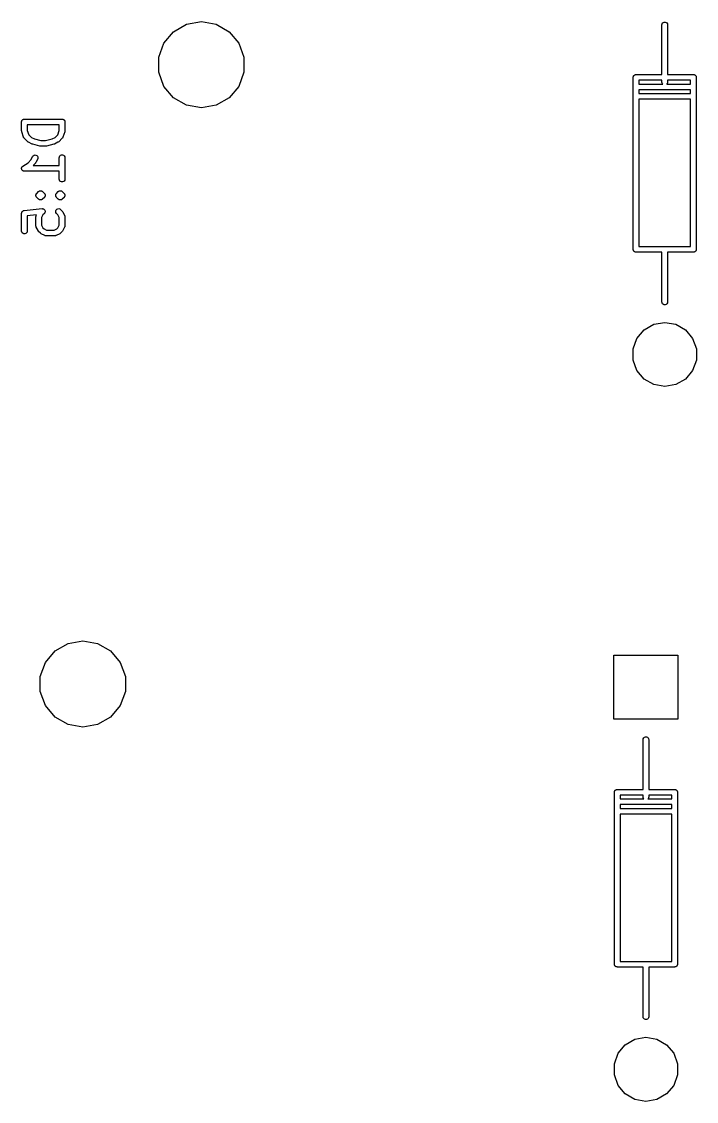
# Model space of a CAD drawing. Extents: x 17 to 274, y -105 to -6.
# Drawn here: x 127.42 to 145.34, y -104.01 to -75.31 of the extents above; entities that cross this region are included whole.
import ezdxf

# ---------------------------------------------------------------- set-up
doc = ezdxf.new("R2010")
doc.units = 0
doc.header["$MEASUREMENT"] = 0
doc.layers.add('BLACK', color=7, linetype='CONTINUOUS')

msp = doc.modelspace()

# ---------------------------------------------------------------- linework, layer by layer
at = {"layer": 'Black'}
for p, q in [((131.452, -75.5811), (131.798, -75.3818)), ((131.798, -75.3818), (132.19, -75.3126)), ((132.19, -75.3126), (132.582, -75.3818)), ((132.582, -75.3818), (132.928, -75.5811)), ((144.422, -75.3975), (144.427, -75.3719)), ((144.422, -76.7195), (144.422, -75.3975)), ((144.427, -75.3719), (144.44, -75.3493)), ((144.44, -75.3493), (144.46, -75.3326)), ((144.46, -75.3326), (144.484, -75.3237)), ((144.484, -75.3237), (144.51, -75.3237)), ((144.51, -75.3237), (144.535, -75.3326)), ((144.535, -75.3326), (144.555, -75.3493)), ((144.555, -75.3493), (144.568, -75.3719)), ((144.568, -75.3719), (144.572, -75.3975)), ((144.572, -75.3975), (144.572, -76.7195)), ((131.196, -75.8863), (131.452, -75.5811)), ((132.928, -75.5811), (133.184, -75.8863)), ((131.06, -76.2608), (131.196, -75.8863)), ((133.184, -75.8863), (133.32, -76.2608)), ((131.06, -76.6592), (131.06, -76.2608)), ((133.32, -76.2608), (133.32, -76.6592)), ((131.196, -77.0337), (131.06, -76.6592)), ((133.32, -76.6592), (133.184, -77.0337)), ((143.66, -76.7945), (143.662, -76.7881)), ((143.66, -81.3665), (143.66, -76.7945)), ((143.662, -76.7815), (143.664, -76.7753)), ((143.662, -76.7881), (143.662, -76.7815)), ((143.664, -76.7753), (143.665, -76.7689)), ((143.665, -76.7689), (143.668, -76.7632)), ((143.668, -76.7632), (143.671, -76.757)), ((143.671, -76.757), (143.675, -76.752)), ((143.675, -76.752), (143.678, -76.7463)), ((143.678, -76.7463), (143.683, -76.7421)), ((143.683, -76.7421), (143.687, -76.7371)), ((143.687, -76.7371), (143.693, -76.7338)), ((143.693, -76.7338), (143.698, -76.7296)), ((143.698, -76.7296), (143.704, -76.7273)), ((143.704, -76.7273), (143.71, -76.724)), ((143.71, -76.724), (143.716, -76.7229)), ((143.716, -76.7229), (143.722, -76.7207)), ((143.722, -76.7207), (143.729, -76.7207)), ((143.729, -76.7207), (143.735, -76.7195)), ((143.735, -76.7195), (144.422, -76.7195)), ((143.81, -76.8695), (143.81, -76.9735)), ((144.422, -76.8695), (143.81, -76.8695)), ((144.422, -76.9215), (144.422, -76.8695)), ((144.572, -76.7195), (145.259, -76.7195)), ((144.572, -76.8695), (144.572, -76.9215)), ((145.184, -76.8695), (144.572, -76.8695)), ((145.184, -76.9735), (145.184, -76.8695)), ((145.259, -76.7195), (145.266, -76.7207)), ((145.266, -76.7207), (145.272, -76.7207)), ((145.272, -76.7207), (145.279, -76.7229)), ((145.279, -76.7229), (145.285, -76.724)), ((145.285, -76.724), (145.291, -76.7273)), ((145.291, -76.7273), (145.297, -76.7296)), ((145.297, -76.7296), (145.302, -76.7338)), ((145.302, -76.7338), (145.308, -76.7371)), ((145.308, -76.7371), (145.312, -76.7421)), ((145.312, -76.7421), (145.317, -76.7463)), ((145.317, -76.7463), (145.32, -76.752)), ((145.32, -76.752), (145.324, -76.757)), ((145.324, -76.757), (145.327, -76.7632)), ((145.327, -76.7632), (145.33, -76.7689)), ((145.33, -76.7689), (145.331, -76.7753)), ((145.331, -76.7753), (145.333, -76.7815)), ((145.333, -76.7815), (145.333, -76.7881)), ((145.333, -76.7881), (145.334, -76.7945)), ((145.334, -76.7945), (145.334, -81.3665)), ((131.452, -77.3389), (131.196, -77.0337)), ((133.184, -77.0337), (132.928, -77.3389)), ((143.81, -76.9735), (144.445, -76.9735)), ((143.81, -77.1235), (143.81, -77.2275)), ((145.184, -77.1235), (143.81, -77.1235)), ((144.427, -76.9472), (144.422, -76.9215)), ((144.44, -76.9697), (144.427, -76.9472)), ((144.445, -76.9735), (144.44, -76.9697)), ((144.555, -76.9697), (144.55, -76.9735)), ((144.55, -76.9735), (145.184, -76.9735)), ((144.568, -76.9472), (144.555, -76.9697)), ((144.572, -76.9215), (144.568, -76.9472)), ((145.184, -77.2275), (145.184, -77.1235)), ((131.798, -77.5382), (131.452, -77.3389)), ((132.928, -77.3389), (132.582, -77.5382)), ((143.81, -77.2275), (145.184, -77.2275)), ((143.81, -77.3775), (143.81, -81.2915)), ((145.184, -77.3775), (143.81, -77.3775)), ((145.184, -81.2915), (145.184, -77.3775)), ((132.19, -77.6074), (131.798, -77.5382)), ((132.582, -77.5382), (132.19, -77.6074)), ((127.415, -77.9781), (127.416, -77.9717)), ((127.415, -78.2162), (127.415, -77.9781)), ((127.416, -77.9651), (127.418, -77.9589)), ((127.416, -77.9717), (127.416, -77.9651)), ((127.418, -77.9589), (127.419, -77.9525)), ((127.419, -77.9525), (127.423, -77.9468)), ((127.423, -77.9468), (127.425, -77.9406)), ((127.425, -77.9406), (127.429, -77.9356)), ((127.429, -77.9356), (127.432, -77.9299)), ((127.432, -77.9299), (127.437, -77.9257)), ((127.437, -77.9257), (127.442, -77.9207)), ((127.442, -77.9207), (127.447, -77.9174)), ((127.447, -77.9174), (127.452, -77.9132)), ((127.452, -77.9132), (127.459, -77.9109)), ((127.459, -77.9109), (127.464, -77.9077)), ((127.464, -77.9077), (127.471, -77.9065)), ((127.471, -77.9065), (127.477, -77.9043)), ((127.477, -77.9043), (127.483, -77.9043)), ((127.483, -77.9043), (127.49, -77.9031)), ((127.49, -77.9031), (128.49, -77.9031)), ((127.565, -78.0531), (127.565, -78.2041)), ((128.415, -78.0531), (127.565, -78.0531)), ((128.415, -78.2041), (128.415, -78.0531)), ((128.49, -77.9031), (128.496, -77.9043)), ((128.496, -77.9043), (128.503, -77.9043)), ((128.503, -77.9043), (128.509, -77.9065)), ((128.509, -77.9065), (128.515, -77.9077)), ((128.515, -77.9077), (128.521, -77.9109)), ((128.521, -77.9109), (128.527, -77.9132)), ((128.527, -77.9132), (128.532, -77.9174)), ((128.532, -77.9174), (128.538, -77.9207)), ((128.538, -77.9207), (128.542, -77.9257)), ((128.542, -77.9257), (128.547, -77.9299)), ((128.547, -77.9299), (128.551, -77.9356)), ((128.551, -77.9356), (128.555, -77.9406)), ((128.555, -77.9406), (128.557, -77.9468)), ((128.557, -77.9468), (128.56, -77.9525)), ((128.56, -77.9525), (128.561, -77.9589)), ((128.561, -77.9589), (128.564, -77.9651)), ((128.564, -77.9651), (128.564, -77.9717)), ((128.564, -77.9717), (128.565, -77.9781)), ((128.565, -77.9781), (128.565, -78.2162)), ((127.417, -78.2281), (127.415, -78.2162)), ((127.419, -78.24), (127.417, -78.2281)), ((127.466, -78.3828), (127.419, -78.24)), ((127.565, -78.2041), (127.603, -78.3186)), ((127.603, -78.3186), (127.677, -78.3927)), ((128.303, -78.3927), (128.377, -78.3186)), ((128.377, -78.3186), (128.415, -78.2041)), ((128.561, -78.24), (128.513, -78.3828)), ((128.563, -78.2281), (128.561, -78.24)), ((128.565, -78.2162), (128.563, -78.2281)), ((127.468, -78.3866), (127.466, -78.3828)), ((127.469, -78.3908), (127.468, -78.3866)), ((127.475, -78.398), (127.469, -78.3908)), ((127.479, -78.4057), (127.475, -78.398)), ((127.482, -78.4086), (127.479, -78.4057)), ((127.484, -78.4121), (127.482, -78.4086)), ((127.58, -78.5074), (127.484, -78.4121)), ((127.59, -78.5143), (127.58, -78.5074)), ((127.599, -78.5214), (127.59, -78.5143)), ((127.694, -78.569), (127.599, -78.5214)), ((127.677, -78.3927), (127.754, -78.4312)), ((127.702, -78.5714), (127.694, -78.569)), ((127.71, -78.5747), (127.702, -78.5714)), ((127.9, -78.6223), (127.71, -78.5747)), ((127.754, -78.4312), (127.928, -78.4746)), ((127.909, -78.623), (127.9, -78.6223)), ((127.918, -78.6246), (127.909, -78.623)), ((128.061, -78.6246), (127.918, -78.6246)), ((127.928, -78.4746), (128.052, -78.4746)), ((128.052, -78.4746), (128.226, -78.4312)), ((128.07, -78.623), (128.061, -78.6246)), ((128.079, -78.6223), (128.07, -78.623)), ((128.27, -78.5747), (128.079, -78.6223)), ((128.226, -78.4312), (128.303, -78.3927)), ((128.277, -78.5714), (128.27, -78.5747)), ((128.285, -78.569), (128.277, -78.5714)), ((128.381, -78.5214), (128.285, -78.569)), ((128.39, -78.5142), (128.381, -78.5214)), ((128.4, -78.5074), (128.39, -78.5142)), ((128.495, -78.4121), (128.4, -78.5074)), ((128.498, -78.4086), (128.495, -78.4121)), ((128.501, -78.4057), (128.498, -78.4086)), ((128.505, -78.398), (128.501, -78.4057)), ((128.51, -78.3908), (128.505, -78.398)), ((128.511, -78.3866), (128.51, -78.3908)), ((128.513, -78.3828), (128.511, -78.3866)), ((127.666, -78.9813), (127.708, -78.897)), ((127.708, -78.897), (127.724, -78.8761)), ((127.724, -78.8761), (127.746, -78.8617)), ((127.746, -78.8617), (127.771, -78.8557)), ((127.771, -78.8557), (127.797, -78.8586)), ((127.797, -78.8586), (127.82, -78.8703)), ((127.82, -78.8703), (127.838, -78.8892)), ((127.838, -78.8892), (127.849, -78.9131)), ((127.849, -78.9131), (127.85, -78.9391)), ((128.415, -78.9305), (128.419, -78.9049)), ((128.419, -78.9049), (128.432, -78.8823)), ((128.432, -78.8823), (128.452, -78.8656)), ((128.452, -78.8656), (128.477, -78.8567)), ((128.477, -78.8567), (128.503, -78.8567)), ((128.503, -78.8567), (128.527, -78.8656)), ((128.527, -78.8656), (128.547, -78.8823)), ((128.547, -78.8823), (128.56, -78.9049)), ((128.56, -78.9049), (128.565, -78.9305)), ((127.415, -79.2211), (127.416, -79.2122)), ((127.416, -79.2032), (127.417, -79.1993)), ((127.416, -79.2122), (127.416, -79.2032)), ((127.417, -79.1993), (127.418, -79.1952)), ((127.418, -79.1952), (127.422, -79.1871)), ((127.422, -79.1871), (127.425, -79.1787)), ((127.425, -79.1787), (127.428, -79.1755)), ((127.428, -79.1755), (127.429, -79.1718)), ((127.429, -79.1718), (127.436, -79.1656)), ((127.436, -79.1656), (127.442, -79.1588)), ((127.442, -79.1588), (127.445, -79.1567)), ((127.445, -79.1567), (127.448, -79.1538)), ((127.448, -79.1538), (127.585, -79.0627)), ((127.585, -79.0627), (127.666, -78.9813)), ((127.781, -79.0788), (127.719, -79.1412)), ((127.719, -79.1412), (128.415, -79.1412)), ((127.788, -79.0689), (127.781, -79.0788)), ((127.795, -79.0593), (127.788, -79.0689)), ((127.843, -78.9641), (127.795, -79.0593)), ((127.85, -78.9391), (127.843, -78.9641)), ((128.415, -79.1412), (128.415, -78.9305)), ((128.565, -78.9305), (128.565, -79.5019)), ((127.416, -79.2251), (127.415, -79.2211)), ((127.416, -79.2293), (127.416, -79.2251)), ((127.419, -79.2377), (127.416, -79.2293)), ((127.421, -79.2464), (127.419, -79.2377)), ((127.423, -79.2498), (127.421, -79.2464)), ((127.425, -79.2537), (127.423, -79.2498)), ((127.431, -79.2606), (127.425, -79.2537)), ((127.436, -79.268), (127.431, -79.2606)), ((127.439, -79.2705), (127.436, -79.268)), ((127.442, -79.2737), (127.439, -79.2705)), ((127.449, -79.2782), (127.442, -79.2737)), ((127.457, -79.2835), (127.449, -79.2782)), ((127.461, -79.2846), (127.457, -79.2835)), ((127.464, -79.2867), (127.461, -79.2846)), ((127.473, -79.2883), (127.464, -79.2867)), ((127.482, -79.2908), (127.473, -79.2883)), ((127.486, -79.2905), (127.482, -79.2908)), ((127.49, -79.2912), (127.486, -79.2905)), ((128.415, -79.2912), (127.49, -79.2912)), ((128.415, -79.5019), (128.415, -79.2912)), ((128.419, -79.5276), (128.415, -79.5019)), ((128.432, -79.5502), (128.419, -79.5276)), ((128.452, -79.5669), (128.432, -79.5502)), ((128.477, -79.5758), (128.452, -79.5669)), ((128.503, -79.5758), (128.477, -79.5758)), ((128.527, -79.5669), (128.503, -79.5758)), ((128.547, -79.5502), (128.527, -79.5669)), ((128.56, -79.5276), (128.547, -79.5502)), ((128.565, -79.5019), (128.56, -79.5276)), ((127.796, -79.924), (127.797, -79.9208)), ((127.797, -79.9305), (127.796, -79.924)), ((127.796, -79.9371), (127.797, -79.9305)), ((127.797, -79.9402), (127.796, -79.9371)), ((127.797, -79.9175), (127.798, -79.9144)), ((127.797, -79.9208), (127.797, -79.9175)), ((127.797, -79.9435), (127.797, -79.9402)), ((127.798, -79.9466), (127.797, -79.9435)), ((127.798, -79.9111), (127.801, -79.9052)), ((127.798, -79.9144), (127.798, -79.9111)), ((127.798, -79.9499), (127.798, -79.9466)), ((127.801, -79.9559), (127.798, -79.9499)), ((127.801, -79.9052), (127.803, -79.8988)), ((127.803, -79.9622), (127.801, -79.9559)), ((127.803, -79.8988), (127.805, -79.8961)), ((127.805, -79.9649), (127.803, -79.9622)), ((127.805, -79.8961), (127.806, -79.893)), ((127.806, -79.968), (127.805, -79.9649)), ((127.806, -79.893), (127.808, -79.8905)), ((127.808, -79.9705), (127.806, -79.968)), ((127.808, -79.8905), (127.809, -79.8875)), ((127.809, -79.9735), (127.808, -79.9705)), ((127.809, -79.8875), (127.814, -79.8829)), ((127.814, -79.9782), (127.809, -79.9735)), ((127.814, -79.8829), (127.818, -79.8775)), ((127.818, -79.9836), (127.814, -79.9782)), ((127.818, -79.8775), (127.865, -79.8299)), ((127.865, -80.0312), (127.818, -79.9836)), ((127.865, -79.8299), (127.871, -79.8261)), ((127.871, -80.0349), (127.865, -80.0312)), ((127.871, -79.8261), (127.875, -79.8215)), ((127.875, -80.0396), (127.871, -80.0349)), ((127.875, -79.8215), (127.881, -79.8187)), ((127.881, -80.0423), (127.875, -80.0396)), ((127.881, -79.8187), (127.887, -79.8149)), ((127.887, -80.0461), (127.881, -80.0423)), ((127.887, -79.8149), (127.893, -79.8132)), ((127.893, -80.0478), (127.887, -80.0461)), ((127.893, -79.8132), (127.899, -79.8105)), ((127.899, -80.0506), (127.893, -80.0478)), ((127.899, -79.8105), (127.906, -79.8099)), ((127.906, -80.0512), (127.899, -80.0506)), ((127.906, -79.8099), (127.912, -79.8082)), ((127.912, -80.0529), (127.906, -80.0512)), ((127.912, -79.8082), (127.918, -79.8088)), ((127.918, -80.0523), (127.912, -80.0529)), ((127.918, -79.8088), (127.925, -79.8082)), ((127.925, -80.0529), (127.918, -80.0523)), ((127.925, -79.8082), (127.931, -79.8099)), ((127.931, -80.0512), (127.925, -80.0529)), ((127.931, -79.8099), (127.938, -79.8105)), ((127.938, -80.0506), (127.931, -80.0512)), ((127.938, -79.8105), (127.944, -79.8132)), ((127.944, -80.0478), (127.938, -80.0506)), ((127.944, -79.8132), (127.95, -79.8149)), ((127.95, -80.0461), (127.944, -80.0478)), ((127.95, -79.8149), (127.955, -79.8187)), ((127.955, -80.0423), (127.95, -80.0461)), ((127.955, -79.8187), (127.961, -79.8215)), ((127.961, -80.0396), (127.955, -80.0423)), ((127.961, -79.8215), (127.966, -79.8261)), ((127.966, -80.0349), (127.961, -80.0396)), ((127.966, -79.8261), (127.971, -79.8299)), ((127.971, -80.0312), (127.966, -80.0349)), ((127.971, -79.8299), (128.019, -79.8775)), ((128.019, -79.9836), (127.971, -80.0312)), ((128.019, -79.8775), (128.023, -79.8829)), ((128.023, -79.9782), (128.019, -79.9836)), ((128.023, -79.8829), (128.027, -79.8875)), ((128.027, -79.9735), (128.023, -79.9782)), ((128.027, -79.8875), (128.029, -79.8905)), ((128.029, -79.9705), (128.027, -79.9735)), ((128.029, -79.8905), (128.031, -79.893)), ((128.031, -79.968), (128.029, -79.9705)), ((128.031, -79.893), (128.032, -79.8961)), ((128.032, -79.9649), (128.031, -79.968)), ((128.032, -79.8961), (128.034, -79.8988)), ((128.034, -79.9622), (128.032, -79.9649)), ((128.034, -79.8988), (128.036, -79.9052)), ((128.036, -79.9559), (128.034, -79.9622)), ((128.036, -79.9052), (128.038, -79.9111)), ((128.038, -79.9499), (128.036, -79.9559)), ((128.038, -79.9111), (128.039, -79.9144)), ((128.039, -79.9466), (128.038, -79.9499)), ((128.039, -79.9144), (128.04, -79.9175)), ((128.04, -79.9435), (128.039, -79.9466)), ((128.04, -79.9175), (128.04, -79.9208)), ((128.04, -79.9208), (128.041, -79.924)), ((128.041, -79.924), (128.04, -79.9305)), ((128.04, -79.9305), (128.041, -79.9371)), ((128.041, -79.9371), (128.04, -79.9402)), ((128.04, -79.9402), (128.04, -79.9435)), ((128.32, -79.924), (128.321, -79.9208)), ((128.32, -79.9305), (128.32, -79.924)), ((128.32, -79.9371), (128.32, -79.9305)), ((128.321, -79.9402), (128.32, -79.9371)), ((128.321, -79.9175), (128.322, -79.9144)), ((128.321, -79.9208), (128.321, -79.9175)), ((128.321, -79.9435), (128.321, -79.9402)), ((128.322, -79.9466), (128.321, -79.9435)), ((128.322, -79.9111), (128.325, -79.9052)), ((128.322, -79.9144), (128.322, -79.9111)), ((128.322, -79.9499), (128.322, -79.9466)), ((128.325, -79.9559), (128.322, -79.9499)), ((128.325, -79.9052), (128.327, -79.8988)), ((128.327, -79.9622), (128.325, -79.9559)), ((128.327, -79.8988), (128.329, -79.8961)), ((128.329, -79.9649), (128.327, -79.9622)), ((128.329, -79.8961), (128.33, -79.893)), ((128.33, -79.968), (128.329, -79.9649)), ((128.33, -79.893), (128.332, -79.8905)), ((128.332, -79.9705), (128.33, -79.968)), ((128.332, -79.8905), (128.333, -79.8875)), ((128.333, -79.9735), (128.332, -79.9705)), ((128.333, -79.8875), (128.338, -79.8829)), ((128.338, -79.9782), (128.333, -79.9735)), ((128.338, -79.8829), (128.342, -79.8775)), ((128.342, -79.9836), (128.338, -79.9782)), ((128.342, -79.8775), (128.389, -79.8299)), ((128.389, -80.0312), (128.342, -79.9836)), ((128.389, -79.8299), (128.395, -79.8261)), ((128.395, -80.0349), (128.389, -80.0312)), ((128.395, -79.8261), (128.399, -79.8215)), ((128.399, -80.0396), (128.395, -80.0349)), ((128.399, -79.8215), (128.405, -79.8187)), ((128.405, -80.0423), (128.399, -80.0396)), ((128.405, -79.8187), (128.411, -79.8149)), ((128.411, -80.0461), (128.405, -80.0423)), ((128.411, -79.8149), (128.417, -79.8132)), ((128.417, -80.0478), (128.411, -80.0461)), ((128.417, -79.8132), (128.423, -79.8105)), ((128.423, -80.0506), (128.417, -80.0478)), ((128.423, -79.8105), (128.429, -79.8099)), ((128.429, -80.0512), (128.423, -80.0506)), ((128.429, -79.8099), (128.436, -79.8082)), ((128.436, -80.0529), (128.429, -80.0512)), ((128.436, -79.8082), (128.442, -79.8088)), ((128.442, -80.0523), (128.436, -80.0529)), ((128.442, -79.8088), (128.449, -79.8082)), ((128.449, -80.0529), (128.442, -80.0523)), ((128.449, -79.8082), (128.455, -79.8099)), ((128.455, -80.0512), (128.449, -80.0529)), ((128.455, -79.8099), (128.462, -79.8105)), ((128.462, -80.0506), (128.455, -80.0512)), ((128.462, -79.8105), (128.468, -79.8132)), ((128.468, -80.0478), (128.462, -80.0506)), ((128.468, -79.8132), (128.474, -79.8149)), ((128.474, -80.0461), (128.468, -80.0478)), ((128.474, -79.8149), (128.479, -79.8187)), ((128.479, -80.0423), (128.474, -80.0461)), ((128.479, -79.8187), (128.485, -79.8215)), ((128.485, -80.0396), (128.479, -80.0423)), ((128.485, -79.8215), (128.49, -79.8261)), ((128.49, -80.0349), (128.485, -80.0396)), ((128.49, -79.8261), (128.495, -79.8299)), ((128.495, -80.0312), (128.49, -80.0349)), ((128.495, -79.8299), (128.543, -79.8775)), ((128.543, -79.9836), (128.495, -80.0312)), ((128.543, -79.8775), (128.547, -79.8829)), ((128.547, -79.9782), (128.543, -79.9836)), ((128.547, -79.8829), (128.551, -79.8875)), ((128.551, -79.9735), (128.547, -79.9782)), ((128.551, -79.8875), (128.553, -79.8905)), ((128.553, -79.9705), (128.551, -79.9735)), ((128.553, -79.8905), (128.555, -79.893)), ((128.555, -79.968), (128.553, -79.9705)), ((128.555, -79.893), (128.556, -79.8961)), ((128.556, -79.9649), (128.555, -79.968)), ((128.556, -79.8961), (128.558, -79.8988)), ((128.558, -79.9622), (128.556, -79.9649)), ((128.558, -79.8988), (128.56, -79.9052)), ((128.56, -79.9559), (128.558, -79.9622)), ((128.56, -79.9052), (128.562, -79.9111)), ((128.562, -79.9499), (128.56, -79.9559)), ((128.562, -79.9111), (128.563, -79.9144)), ((128.563, -79.9466), (128.562, -79.9499)), ((128.563, -79.9144), (128.564, -79.9175)), ((128.564, -79.9435), (128.563, -79.9466)), ((128.564, -79.9175), (128.564, -79.9208)), ((128.564, -79.9208), (128.565, -79.924)), ((128.565, -79.924), (128.564, -79.9305)), ((128.564, -79.9305), (128.565, -79.9371)), ((128.565, -79.9371), (128.564, -79.9402)), ((128.564, -79.9402), (128.564, -79.9435)), ((127.427, -80.3674), (127.432, -80.3585)), ((127.432, -80.3585), (127.435, -80.3567)), ((127.435, -80.3567), (127.436, -80.3543)), ((127.436, -80.3543), (127.444, -80.3483)), ((127.444, -80.3483), (127.452, -80.3418)), ((127.452, -80.3418), (127.455, -80.3408)), ((127.455, -80.3408), (127.457, -80.3391)), ((127.457, -80.3391), (127.467, -80.3364)), ((127.467, -80.3364), (127.477, -80.3328)), ((127.477, -80.3328), (127.48, -80.3328)), ((127.48, -80.3328), (127.482, -80.3321)), ((127.482, -80.3321), (127.959, -80.2845)), ((127.959, -80.2845), (127.959, -80.2844)), ((127.959, -80.2844), (127.972, -80.2855)), ((127.959, -80.2845), (127.959, -80.2845)), ((127.972, -80.2855), (127.985, -80.2864)), ((127.985, -80.2864), (127.985, -80.2866)), ((127.985, -80.2866), (127.985, -80.2866)), ((127.985, -80.2866), (127.997, -80.2919)), ((127.997, -80.2919), (128.008, -80.2971)), ((128.008, -80.2971), (128.009, -80.2975)), ((128.009, -80.2975), (128.009, -80.2977)), ((128.009, -80.2977), (128.018, -80.3066)), ((128.018, -80.3066), (128.027, -80.3153)), ((128.027, -80.3153), (128.027, -80.3157)), ((128.027, -80.3157), (128.027, -80.3161)), ((128.027, -80.3161), (128.033, -80.3275)), ((128.033, -80.3275), (128.038, -80.3388)), ((128.038, -80.3388), (128.038, -80.3393)), ((128.038, -80.3393), (128.038, -80.3397)), ((128.038, -80.3397), (128.04, -80.3522)), ((128.04, -80.3522), (128.041, -80.3647)), ((128.32, -80.3656), (128.322, -80.3397)), ((128.322, -80.3397), (128.333, -80.3161)), ((128.333, -80.3161), (128.352, -80.2977)), ((128.352, -80.2977), (128.375, -80.2866)), ((128.375, -80.2866), (128.401, -80.2844)), ((128.401, -80.2844), (128.426, -80.2911)), ((128.426, -80.2911), (128.448, -80.3061)), ((128.448, -80.3061), (128.495, -80.3537)), ((128.495, -80.3537), (128.502, -80.3635)), ((127.415, -80.4011), (127.418, -80.3912)), ((127.415, -80.4039), (127.415, -80.4011)), ((127.415, -80.4067), (127.415, -80.4039)), ((127.415, -80.8829), (127.415, -80.4067)), ((127.418, -80.3912), (127.419, -80.3811)), ((127.419, -80.3811), (127.421, -80.3786)), ((127.421, -80.3759), (127.427, -80.3674)), ((127.421, -80.3786), (127.421, -80.3759)), ((127.813, -80.4498), (127.565, -80.4746)), ((127.565, -80.4746), (127.565, -80.8829)), ((127.796, -80.4934), (127.799, -80.485)), ((127.797, -80.4977), (127.796, -80.4934)), ((127.796, -80.5019), (127.797, -80.4977)), ((127.796, -80.74), (127.796, -80.5019)), ((127.799, -80.485), (127.8, -80.4763)), ((127.8, -80.4763), (127.802, -80.4725)), ((127.802, -80.4725), (127.804, -80.4684)), ((127.804, -80.4684), (127.813, -80.4498)), ((127.98, -80.4511), (127.946, -80.5197)), ((127.946, -80.5197), (127.946, -80.7223)), ((128.019, -80.4121), (127.98, -80.4511)), ((128.02, -80.4115), (128.019, -80.4117)), ((128.019, -80.4117), (128.019, -80.4121)), ((128.027, -80.4011), (128.02, -80.4115)), ((128.034, -80.3908), (128.027, -80.4011)), ((128.038, -80.3777), (128.034, -80.3899)), ((128.034, -80.3899), (128.034, -80.3903)), ((128.034, -80.3903), (128.034, -80.3908)), ((128.041, -80.3656), (128.038, -80.3777)), ((128.041, -80.3647), (128.041, -80.3652)), ((128.041, -80.3652), (128.041, -80.3656)), ((128.327, -80.3908), (128.32, -80.3656)), ((128.342, -80.4121), (128.327, -80.3908)), ((128.381, -80.4511), (128.342, -80.4121)), ((128.415, -80.5197), (128.381, -80.4511)), ((128.415, -80.7223), (128.415, -80.5197)), ((128.502, -80.3635), (128.509, -80.3732)), ((128.509, -80.3732), (128.557, -80.4684)), ((128.557, -80.4684), (128.558, -80.4726)), ((128.558, -80.4726), (128.56, -80.4763)), ((128.56, -80.4763), (128.562, -80.485)), ((128.562, -80.485), (128.564, -80.4934)), ((128.564, -80.4934), (128.564, -80.4977)), ((128.564, -80.4977), (128.565, -80.5019)), ((128.565, -80.5019), (128.565, -80.74)), ((127.419, -80.9086), (127.415, -80.8829)), ((127.432, -80.9311), (127.419, -80.9086)), ((127.452, -80.9479), (127.432, -80.9311)), ((127.547, -80.9311), (127.527, -80.9479)), ((127.56, -80.9086), (127.547, -80.9311)), ((127.565, -80.8829), (127.56, -80.9086)), ((127.797, -80.7443), (127.796, -80.74)), ((127.796, -80.7486), (127.797, -80.7443)), ((127.799, -80.757), (127.796, -80.7486)), ((127.8, -80.7657), (127.799, -80.757)), ((127.802, -80.7694), (127.8, -80.7657)), ((127.804, -80.7736), (127.802, -80.7694)), ((127.851, -80.8688), (127.804, -80.7736)), ((127.858, -80.8785), (127.851, -80.8688)), ((127.865, -80.8883), (127.858, -80.8785)), ((127.913, -80.9359), (127.865, -80.8883)), ((127.946, -80.7223), (127.98, -80.7909)), ((127.98, -80.7909), (128.01, -80.8213)), ((128.01, -80.8213), (128.079, -80.8555)), ((128.079, -80.8555), (128.282, -80.8555)), ((128.282, -80.8555), (128.35, -80.8213)), ((128.35, -80.8213), (128.381, -80.7909)), ((128.381, -80.7909), (128.415, -80.7223)), ((128.495, -80.8883), (128.448, -80.9359)), ((128.502, -80.8785), (128.495, -80.8883)), ((128.509, -80.8688), (128.502, -80.8785)), ((128.557, -80.7736), (128.509, -80.8688)), ((128.558, -80.7694), (128.557, -80.7736)), ((128.56, -80.7657), (128.558, -80.7694)), ((128.562, -80.757), (128.56, -80.7657)), ((128.564, -80.7486), (128.562, -80.757)), ((128.565, -80.74), (128.564, -80.7443)), ((128.564, -80.7443), (128.564, -80.7486)), ((127.477, -80.9568), (127.452, -80.9479)), ((127.503, -80.9568), (127.477, -80.9568)), ((127.527, -80.9479), (127.503, -80.9568)), ((127.923, -80.9428), (127.913, -80.9359)), ((127.932, -80.95), (127.923, -80.9428)), ((128.028, -80.9976), (127.932, -80.95)), ((128.032, -80.9988), (128.028, -80.9976)), ((128.036, -81.001), (128.032, -80.9988)), ((128.044, -81.0025), (128.036, -81.001)), ((128.053, -81.005), (128.044, -81.0025)), ((128.057, -81.0048), (128.053, -81.005)), ((128.061, -81.0055), (128.057, -81.0048)), ((128.299, -81.0055), (128.061, -81.0055)), ((128.304, -81.0048), (128.299, -81.0055)), ((128.308, -81.005), (128.304, -81.0048)), ((128.316, -81.0025), (128.308, -81.005)), ((128.325, -81.001), (128.316, -81.0025)), ((128.329, -80.9988), (128.325, -81.001)), ((128.333, -80.9976), (128.329, -80.9988)), ((128.428, -80.95), (128.333, -80.9976)), ((128.438, -80.9428), (128.428, -80.95)), ((128.448, -80.9359), (128.438, -80.9428)), ((143.662, -81.373), (143.66, -81.3665)), ((143.662, -81.3795), (143.662, -81.373)), ((143.664, -81.3857), (143.662, -81.3795)), ((143.665, -81.3922), (143.664, -81.3857)), ((143.668, -81.3979), (143.665, -81.3922)), ((143.671, -81.404), (143.668, -81.3979)), ((143.675, -81.409), (143.671, -81.404)), ((143.678, -81.4147), (143.675, -81.409)), ((143.683, -81.4189), (143.678, -81.4147)), ((143.687, -81.424), (143.683, -81.4189)), ((143.693, -81.4273), (143.687, -81.424)), ((143.698, -81.4315), (143.693, -81.4273)), ((143.704, -81.4337), (143.698, -81.4315)), ((143.71, -81.437), (143.704, -81.4337)), ((143.716, -81.4381), (143.71, -81.437)), ((143.722, -81.4404), (143.716, -81.4381)), ((143.729, -81.4404), (143.722, -81.4404)), ((143.735, -81.4415), (143.729, -81.4404)), ((144.422, -81.4415), (143.735, -81.4415)), ((143.81, -81.2915), (145.184, -81.2915)), ((144.422, -82.7635), (144.422, -81.4415)), ((145.259, -81.4415), (144.572, -81.4415)), ((144.572, -81.4415), (144.572, -82.7635)), ((145.266, -81.4404), (145.259, -81.4415)), ((145.272, -81.4404), (145.266, -81.4404)), ((145.279, -81.4381), (145.272, -81.4404)), ((145.285, -81.437), (145.279, -81.4381)), ((145.291, -81.4337), (145.285, -81.437)), ((145.297, -81.4315), (145.291, -81.4337)), ((145.302, -81.4273), (145.297, -81.4315)), ((145.308, -81.424), (145.302, -81.4273)), ((145.312, -81.4189), (145.308, -81.424)), ((145.317, -81.4147), (145.312, -81.4189)), ((145.32, -81.409), (145.317, -81.4147)), ((145.324, -81.404), (145.32, -81.409)), ((145.327, -81.3979), (145.324, -81.404)), ((145.33, -81.3922), (145.327, -81.3979)), ((145.331, -81.3857), (145.33, -81.3922)), ((145.333, -81.3795), (145.331, -81.3857)), ((145.334, -81.3665), (145.333, -81.373)), ((145.333, -81.373), (145.333, -81.3795)), ((144.427, -82.7892), (144.422, -82.7635)), ((144.44, -82.8117), (144.427, -82.7892)), ((144.46, -82.8285), (144.44, -82.8117)), ((144.484, -82.8374), (144.46, -82.8285)), ((144.51, -82.8374), (144.484, -82.8374)), ((144.535, -82.8285), (144.51, -82.8374)), ((144.555, -82.8117), (144.535, -82.8285)), ((144.568, -82.7892), (144.555, -82.8117)), ((144.572, -82.7635), (144.568, -82.7892)), ((143.759, -83.7341), (143.949, -83.5072)), ((143.949, -83.5072), (144.206, -83.3591)), ((144.206, -83.3591), (144.497, -83.3076)), ((144.497, -83.3076), (144.789, -83.3591)), ((144.789, -83.3591), (145.046, -83.5072)), ((145.046, -83.5072), (145.236, -83.7341)), ((143.658, -84.0124), (143.759, -83.7341)), ((145.236, -83.7341), (145.337, -84.0124)), ((143.658, -84.3086), (143.658, -84.0124)), ((145.337, -84.0124), (145.337, -84.3086)), ((143.759, -84.587), (143.658, -84.3086)), ((145.337, -84.3086), (145.236, -84.587)), ((143.949, -84.8139), (143.759, -84.587)), ((145.236, -84.587), (145.046, -84.8139)), ((144.206, -84.962), (143.949, -84.8139)), ((145.046, -84.8139), (144.789, -84.962)), ((144.497, -85.0134), (144.206, -84.962)), ((144.789, -84.962), (144.497, -85.0134)), ((128.648, -91.8418), (129.04, -91.7726)), ((129.04, -91.7726), (129.432, -91.8418)), ((128.046, -92.3463), (128.302, -92.0411)), ((128.302, -92.0411), (128.648, -91.8418)), ((129.432, -91.8418), (129.778, -92.0411)), ((129.778, -92.0411), (130.034, -92.3463)), ((127.91, -92.7208), (128.046, -92.3463)), ((130.034, -92.3463), (130.17, -92.7208)), ((143.148, -93.8501), (143.148, -92.1509)), ((143.148, -92.1509), (144.847, -92.1509)), ((144.847, -92.1509), (144.847, -93.8501)), ((127.91, -93.1192), (127.91, -92.7208)), ((130.17, -92.7208), (130.17, -93.1192)), ((128.046, -93.4937), (127.91, -93.1192)), ((130.17, -93.1192), (130.034, -93.4937)), ((128.302, -93.7989), (128.046, -93.4937)), ((130.034, -93.4937), (129.778, -93.7989)), ((128.648, -93.9982), (128.302, -93.7989)), ((129.778, -93.7989), (129.432, -93.9982)), ((144.847, -93.8501), (143.148, -93.8501)), ((129.04, -94.0674), (128.648, -93.9982)), ((129.432, -93.9982), (129.04, -94.0674)), ((143.922, -94.3975), (143.927, -94.3719)), ((143.922, -95.7195), (143.922, -94.3975)), ((143.927, -94.3719), (143.94, -94.3493)), ((143.94, -94.3493), (143.96, -94.3326)), ((143.96, -94.3326), (143.984, -94.3237)), ((143.984, -94.3237), (144.01, -94.3237)), ((144.01, -94.3237), (144.035, -94.3326)), ((144.035, -94.3326), (144.055, -94.3493)), ((144.055, -94.3493), (144.068, -94.3719)), ((144.068, -94.3719), (144.072, -94.3975)), ((144.072, -94.3975), (144.072, -95.7195)), ((143.16, -95.7945), (143.162, -95.7881)), ((143.16, -100.367), (143.16, -95.7945)), ((143.162, -95.7815), (143.164, -95.7753)), ((143.162, -95.7881), (143.162, -95.7815)), ((143.164, -95.7753), (143.165, -95.7689)), ((143.165, -95.7689), (143.168, -95.7632)), ((143.168, -95.7632), (143.171, -95.757)), ((143.171, -95.757), (143.175, -95.752)), ((143.175, -95.752), (143.178, -95.7463)), ((143.178, -95.7463), (143.183, -95.7421)), ((143.183, -95.7421), (143.187, -95.7371)), ((143.187, -95.7371), (143.193, -95.7338)), ((143.193, -95.7338), (143.198, -95.7296)), ((143.198, -95.7296), (143.204, -95.7273)), ((143.204, -95.7273), (143.21, -95.724)), ((143.21, -95.724), (143.216, -95.7229)), ((143.216, -95.7229), (143.222, -95.7207)), ((143.222, -95.7207), (143.229, -95.7207)), ((143.229, -95.7207), (143.235, -95.7195)), ((143.235, -95.7195), (143.922, -95.7195)), ((144.072, -95.7195), (144.759, -95.7195)), ((144.759, -95.7195), (144.766, -95.7207)), ((144.766, -95.7207), (144.772, -95.7207)), ((144.772, -95.7207), (144.779, -95.7229)), ((144.779, -95.7229), (144.785, -95.724)), ((144.785, -95.724), (144.791, -95.7273)), ((144.791, -95.7273), (144.797, -95.7296)), ((144.797, -95.7296), (144.802, -95.7338)), ((144.802, -95.7338), (144.808, -95.7371)), ((144.808, -95.7371), (144.812, -95.7421)), ((144.812, -95.7421), (144.817, -95.7463)), ((144.817, -95.7463), (144.82, -95.752)), ((144.82, -95.752), (144.824, -95.757)), ((144.824, -95.757), (144.827, -95.7632)), ((144.827, -95.7632), (144.83, -95.7689)), ((144.83, -95.7689), (144.831, -95.7753)), ((144.831, -95.7753), (144.833, -95.7815)), ((144.833, -95.7815), (144.833, -95.7881)), ((144.833, -95.7881), (144.834, -95.7945)), ((144.834, -95.7945), (144.834, -100.367)), ((143.31, -95.8695), (143.31, -95.9735)), ((143.922, -95.8695), (143.31, -95.8695)), ((143.31, -95.9735), (143.945, -95.9735)), ((143.31, -96.1235), (143.31, -96.2275)), ((144.684, -96.1235), (143.31, -96.1235)), ((143.922, -95.9215), (143.922, -95.8695)), ((143.927, -95.9472), (143.922, -95.9215)), ((143.94, -95.9697), (143.927, -95.9472)), ((143.945, -95.9735), (143.94, -95.9697)), ((144.055, -95.9697), (144.05, -95.9735)), ((144.05, -95.9735), (144.684, -95.9735)), ((144.068, -95.9472), (144.055, -95.9697)), ((144.072, -95.9215), (144.068, -95.9472)), ((144.072, -95.8695), (144.072, -95.9215)), ((144.684, -95.8695), (144.072, -95.8695)), ((144.684, -95.9735), (144.684, -95.8695)), ((144.684, -96.2275), (144.684, -96.1235)), ((143.31, -96.2275), (144.684, -96.2275)), ((143.31, -96.3775), (143.31, -100.292)), ((144.684, -96.3775), (143.31, -96.3775)), ((144.684, -100.292), (144.684, -96.3775)), ((143.162, -100.373), (143.16, -100.367)), ((143.162, -100.38), (143.162, -100.373)), ((143.164, -100.386), (143.162, -100.38)), ((143.165, -100.392), (143.164, -100.386)), ((143.168, -100.398), (143.165, -100.392)), ((143.171, -100.404), (143.168, -100.398)), ((143.175, -100.409), (143.171, -100.404)), ((143.178, -100.415), (143.175, -100.409)), ((143.183, -100.419), (143.178, -100.415)), ((143.187, -100.424), (143.183, -100.419)), ((143.193, -100.427), (143.187, -100.424)), ((143.198, -100.431), (143.193, -100.427)), ((143.204, -100.434), (143.198, -100.431)), ((143.21, -100.437), (143.204, -100.434)), ((143.216, -100.438), (143.21, -100.437)), ((143.222, -100.44), (143.216, -100.438)), ((143.229, -100.44), (143.222, -100.44)), ((143.235, -100.442), (143.229, -100.44)), ((143.922, -100.442), (143.235, -100.442)), ((143.31, -100.292), (144.684, -100.292)), ((143.922, -101.764), (143.922, -100.442)), ((144.759, -100.442), (144.072, -100.442)), ((144.072, -100.442), (144.072, -101.764)), ((144.766, -100.44), (144.759, -100.442)), ((144.772, -100.44), (144.766, -100.44)), ((144.779, -100.438), (144.772, -100.44)), ((144.785, -100.437), (144.779, -100.438)), ((144.791, -100.434), (144.785, -100.437)), ((144.797, -100.431), (144.791, -100.434)), ((144.802, -100.427), (144.797, -100.431)), ((144.808, -100.424), (144.802, -100.427)), ((144.812, -100.419), (144.808, -100.424)), ((144.817, -100.415), (144.812, -100.419)), ((144.82, -100.409), (144.817, -100.415)), ((144.824, -100.404), (144.82, -100.409)), ((144.827, -100.398), (144.824, -100.404)), ((144.83, -100.392), (144.827, -100.398)), ((144.831, -100.386), (144.83, -100.392)), ((144.833, -100.38), (144.831, -100.386)), ((144.834, -100.367), (144.833, -100.373)), ((144.833, -100.373), (144.833, -100.38)), ((143.927, -101.789), (143.922, -101.764)), ((143.94, -101.812), (143.927, -101.789)), ((143.96, -101.828), (143.94, -101.812)), ((143.984, -101.837), (143.96, -101.828)), ((144.01, -101.837), (143.984, -101.837)), ((144.035, -101.828), (144.01, -101.837)), ((144.055, -101.812), (144.035, -101.828)), ((144.068, -101.789), (144.055, -101.812)), ((144.072, -101.764), (144.068, -101.789)), ((143.449, -102.507), (143.706, -102.359)), ((143.706, -102.359), (143.997, -102.308)), ((143.997, -102.308), (144.289, -102.359)), ((144.289, -102.359), (144.546, -102.507)), ((143.158, -103.012), (143.259, -102.734)), ((143.259, -102.734), (143.449, -102.507)), ((144.546, -102.507), (144.736, -102.734)), ((144.736, -102.734), (144.837, -103.012)), ((143.158, -103.309), (143.158, -103.012)), ((144.837, -103.012), (144.837, -103.309)), ((143.259, -103.587), (143.158, -103.309)), ((144.837, -103.309), (144.736, -103.587)), ((143.449, -103.814), (143.259, -103.587)), ((144.736, -103.587), (144.546, -103.814)), ((143.706, -103.962), (143.449, -103.814)), ((144.546, -103.814), (144.289, -103.962)), ((143.997, -104.013), (143.706, -103.962)), ((144.289, -103.962), (143.997, -104.013))]:
    msp.add_line(p, q, dxfattribs=at)

doc.saveas('drawing.dxf')
